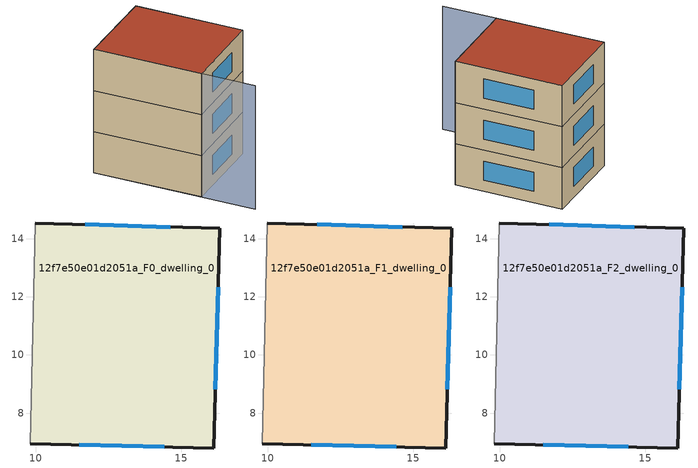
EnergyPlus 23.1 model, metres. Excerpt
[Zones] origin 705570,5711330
12f7e50e01d2051a_F0_dwelling_0
 floor ground (EU_floor_Construction): 16.34,14.35 16.12,6.8 9.81,6.94 9.99,14.54 z0
 wall outside (EU_wall_Construction): 9.81,6.94 16.12,6.8 16.34,14.35 9.99,14.54 z0:3
 wall adiabatic (EU_wall_Construction): 9.99,14.54 9.81,6.94 z0:3
 window (EU_Window_Construction): 14.63,14.4 11.7,14.48 / 16.18,8.83 16.28,12.32 / 11.5,6.91 14.43,6.84 z0.81:2.19
12f7e50e01d2051a_F1_dwelling_0
 floor to 12f7e50e01d2051a_F0_dwelling_0 (EU_floor_Construction): 16.34,14.35 16.12,6.8 9.81,6.94 9.99,14.54 z3
 wall outside (EU_wall_Construction): 9.81,6.94 16.12,6.8 16.34,14.35 9.99,14.54 z3:6
 wall adiabatic (EU_wall_Construction): 9.99,14.54 9.81,6.94 z3:6
 window (EU_Window_Construction): 14.63,14.4 11.7,14.48 / 16.18,8.83 16.28,12.32 / 11.5,6.91 14.43,6.84 z3.81:5.19
12f7e50e01d2051a_F2_dwelling_0
 floor to 12f7e50e01d2051a_F1_dwelling_0 (EU_floor_Construction): 16.34,14.35 16.12,6.8 9.81,6.94 9.99,14.54 z6
 wall outside (EU_wall_Construction): 9.81,6.94 16.12,6.8 16.34,14.35 9.99,14.54 z6:9
 wall adiabatic (EU_wall_Construction): 9.99,14.54 9.81,6.94 z6:9
 window (EU_Window_Construction): 14.63,14.4 11.7,14.48 / 16.18,8.83 16.28,12.32 / 11.5,6.91 14.43,6.84 z6.81:8.19
 roof outside (EU_roof_Construction): 16.12,6.8 16.34,14.35 9.99,14.54 9.81,6.94 z9
shading: 10,14.53 9.71,3.15 z0:9
[Building]
EU S2 Campaign: North Axis=0; Terrain=City; Solar Distribution=FullExterior
[Site:Location]
London: Latitude=51.5; Longitude=-0.5; Time Zone=0; Elevation=25
[SizingPeriod:WeatherFileDays]
AnnualSizingPeriod: Begin Month=1; Begin Day of Month=1; End Month=12; End Day of Month=31; Day of Week for Start Day=Monday; Use Weather File Daylight Saving Period=No; Use Weather File Rain and Snow Indicators=No
[MATERIAL]
EU_InternalMass_Material: Roughness=MediumRough; Thickness=0.1; Conductivity=1; Density=1800; Specific Heat=900; Thermal Absorptance=0.9; Solar Absorptance=0.7; Visible Absorptance=0.7
[MATERIAL:NOMASS] Roughness=MediumRough; Thermal Absorptance=0.9; Solar Absorptance=0.7; Visible Absorptance=0.7
Name | Thermal Resistance
EU_wall_NoMass | 0.735294
EU_roof_NoMass | 0.520833
EU_floor_NoMass | 1.81159
[WINDOWMATERIAL:SIMPLEGLAZINGSYSTEM]
EU_Window_SimpleGlazing: UFactor=3.92; Solar Heat Gain Coefficient=0.85; Visible Transmittance=0.85
[CONSTRUCTION]
EU_wall_Construction: EU_wall_NoMass
EU_roof_Construction: EU_roof_NoMass
EU_floor_Construction: EU_floor_NoMass
EU_Window_Construction: EU_Window_SimpleGlazing
EU_InternalMass_Construction: EU_InternalMass_Material
[ZONE] Type=1; Multiplier=1; Ceiling Height=autocalculate; Floor Area=autocalculate; Part of Total Floor Area=Yes
Name | Volume
12f7e50e01d2051a_F0_dwelling_0 | 143.824
12f7e50e01d2051a_F1_dwelling_0; 12f7e50e01d2051a_F2_dwelling_0 | 143.823
[INTERNALMASS] Construction=EU_InternalMass_Construction; Surface Area=47.9415
Name | Zone or ZoneList
12f7e50e01d2051a_F0_dwelling_0_EU_InternalMass | 12f7e50e01d2051a_F0_dwelling_0
12f7e50e01d2051a_F1_dwelling_0_EU_InternalMass | 12f7e50e01d2051a_F1_dwelling_0
12f7e50e01d2051a_F2_dwelling_0_EU_InternalMass | 12f7e50e01d2051a_F2_dwelling_0
[OTHEREQUIPMENT] Fuel Type=Electricity; Design Level Calculation Method=Watts/Area; Power per Zone Floor Area=1; Fraction Latent=0; Fraction Radiant=0; Fraction Lost=0; Carbon Dioxide Generation Rate=0; EndUse Subcategory=EU_Step8_InternalGains
Name | Zone or ZoneList or Space or SpaceList | Schedule
EU_Step8_InternalGain_12f7e50e01d2051a_F0_dwelling_0_f000 | 12f7e50e01d2051a_F0_dwelling_0 | EU_Step8_GainSchedule_12f7e50e01d2051a_F0_dwelling_0_f000
EU_Step8_InternalGain_12f7e50e01d2051a_F1_dwelling_0_f000 | 12f7e50e01d2051a_F1_dwelling_0 | EU_Step8_GainSchedule_12f7e50e01d2051a_F1_dwelling_0_f000
EU_Step8_InternalGain_12f7e50e01d2051a_F2_dwelling_0_f000 | 12f7e50e01d2051a_F2_dwelling_0 | EU_Step8_GainSchedule_12f7e50e01d2051a_F2_dwelling_0_f000
[ZONEVENTILATION:DESIGNFLOWRATE] Schedule=EU_AlwaysOn; Design Flow Rate Calculation Method=AirChanges/Hour; Air Changes per Hour=0.48; Ventilation Type=Natural; Fan Pressure Rise=0; Fan Total Efficiency=1; Constant Term Coefficient=1; Temperature Term Coefficient=0; Velocity Term Coefficient=0; Velocity Squared Term Coefficient=0; Minimum Indoor Temperature=-100; Maximum Indoor Temperature=100; Delta Temperature=-100; Minimum Outdoor Temperature=-100; Maximum Outdoor Temperature=100; Maximum Wind Speed=40
Name | Zone or ZoneList or Space or SpaceList
EU_ConstantAir_12f7e50e01d2051a_F0_dwelling_0 | 12f7e50e01d2051a_F0_dwelling_0
EU_ConstantAir_12f7e50e01d2051a_F1_dwelling_0 | 12f7e50e01d2051a_F1_dwelling_0
EU_ConstantAir_12f7e50e01d2051a_F2_dwelling_0 | 12f7e50e01d2051a_F2_dwelling_0
[HVACTEMPLATE:THERMOSTAT] Constant Heating Setpoint=20; Constant Cooling Setpoint=50
EU_HeatOnly_12f7e50e01d2051a_F0_dwelling_0; EU_HeatOnly_12f7e50e01d2051a_F1_dwelling_0; EU_HeatOnly_12f7e50e01d2051a_F2_dwelling_0
[HVACTEMPLATE:ZONE:IDEALLOADSAIRSYSTEM] System Availability Schedule=EU_AlwaysOn; Maximum Heating Supply Air Temperature=50; Minimum Cooling Supply Air Temperature=13; Maximum Heating Supply Air Humidity Ratio=0.0156; Minimum Cooling Supply Air Humidity Ratio=0.0077; Heating Limit=NoLimit; Cooling Limit=NoLimit; Heating Availability Schedule=EU_AlwaysOn; Cooling Availability Schedule=EU_CoolingOff; Dehumidification Control Type=ConstantSensibleHeatRatio; Cooling Sensible Heat Ratio=0.7; Dehumidification Setpoint=60; Humidification Control Type=None; Humidification Setpoint=30; Outdoor Air Method=None; Outdoor Air Flow Rate per Person=0.00944; Outdoor Air Flow Rate per Zone Floor Area=0; Outdoor Air Flow Rate per Zone=0; Demand Controlled Ventilation Type=None; Outdoor Air Economizer Type=NoEconomizer; Heat Recovery Type=None; Sensible Heat Recovery Effectiveness=0.7; Latent Heat Recovery Effectiveness=0.65
Name | Template Thermostat
12f7e50e01d2051a_F0_dwelling_0 | EU_HeatOnly_12f7e50e01d2051a_F0_dwelling_0
12f7e50e01d2051a_F1_dwelling_0 | EU_HeatOnly_12f7e50e01d2051a_F1_dwelling_0
12f7e50e01d2051a_F2_dwelling_0 | EU_HeatOnly_12f7e50e01d2051a_F2_dwelling_0
[SIZING:ZONE] Zone Cooling Design Supply Air Temperature Input Method=SupplyAirTemperature; Zone Cooling Design Supply Air Temperature=13; Zone Heating Design Supply Air Temperature Input Method=SupplyAirTemperature; Zone Heating Design Supply Air Temperature=50; Zone Cooling Design Supply Air Humidity Ratio=0.008; Zone Heating Design Supply Air Humidity Ratio=0.008; Cooling Design Air Flow Method=DesignDay; Cooling Design Air Flow Rate=0; Cooling Minimum Air Flow per Zone Floor Area=0.000762; Cooling Minimum Air Flow=0; Cooling Minimum Air Flow Fraction=0.2; Heating Design Air Flow Method=DesignDay; Heating Design Air Flow Rate=0; Heating Maximum Air Flow per Zone Floor Area=0.002032; Heating Maximum Air Flow=0.141576; Heating Maximum Air Flow Fraction=0.3; Account for Dedicated Outdoor Air System=No; Dedicated Outdoor Air System Control Strategy=NeutralSupplyAir; Dedicated Outdoor Air Low Setpoint Temperature for Design=autosize; Dedicated Outdoor Air High Setpoint Temperature for Design=autosize; Zone Load Sizing Method=Sensible Load Only No Latent Load; Zone Latent Cooling Design Supply Air Humidity Ratio Input Method=HumidityRatioDifference; Zone Cooling Design Supply Air Humidity Ratio Difference=0.005; Zone Latent Heating Design Supply Air Humidity Ratio Input Method=HumidityRatioDifference; Zone Humidification Design Supply Air Humidity Ratio Difference=0.005
12f7e50e01d2051a_F0_dwelling_0; 12f7e50e01d2051a_F1_dwelling_0; 12f7e50e01d2051a_F2_dwelling_0
[SCHEDULE:CONSTANT]
Name | Hourly Value
EU_AlwaysOn | 1
EU_CoolingOff | 0
[SCHEDULE:FILE] Column Number=1; Rows to Skip at Top=0; Number of Hours of Data=8760; Column Separator=Comma; Interpolate to Timestep=No; Minutes per Item=60; Adjust Schedule for Daylight Savings=Yes
Name | File
EU_Step8_GainSchedule_12f7e50e01d2051a_F0_dwelling_0_f000 | ../../schedules/12f7e50e01d2051a/12f7e50e01d2051a_F0_dwelling_0_f000_gain.csv
EU_Step8_GainSchedule_12f7e50e01d2051a_F1_dwelling_0_f000 | ../../schedules/12f7e50e01d2051a/12f7e50e01d2051a_F1_dwelling_0_f000_gain.csv
EU_Step8_GainSchedule_12f7e50e01d2051a_F2_dwelling_0_f000 | ../../schedules/12f7e50e01d2051a/12f7e50e01d2051a_F2_dwelling_0_f000_gain.csv
